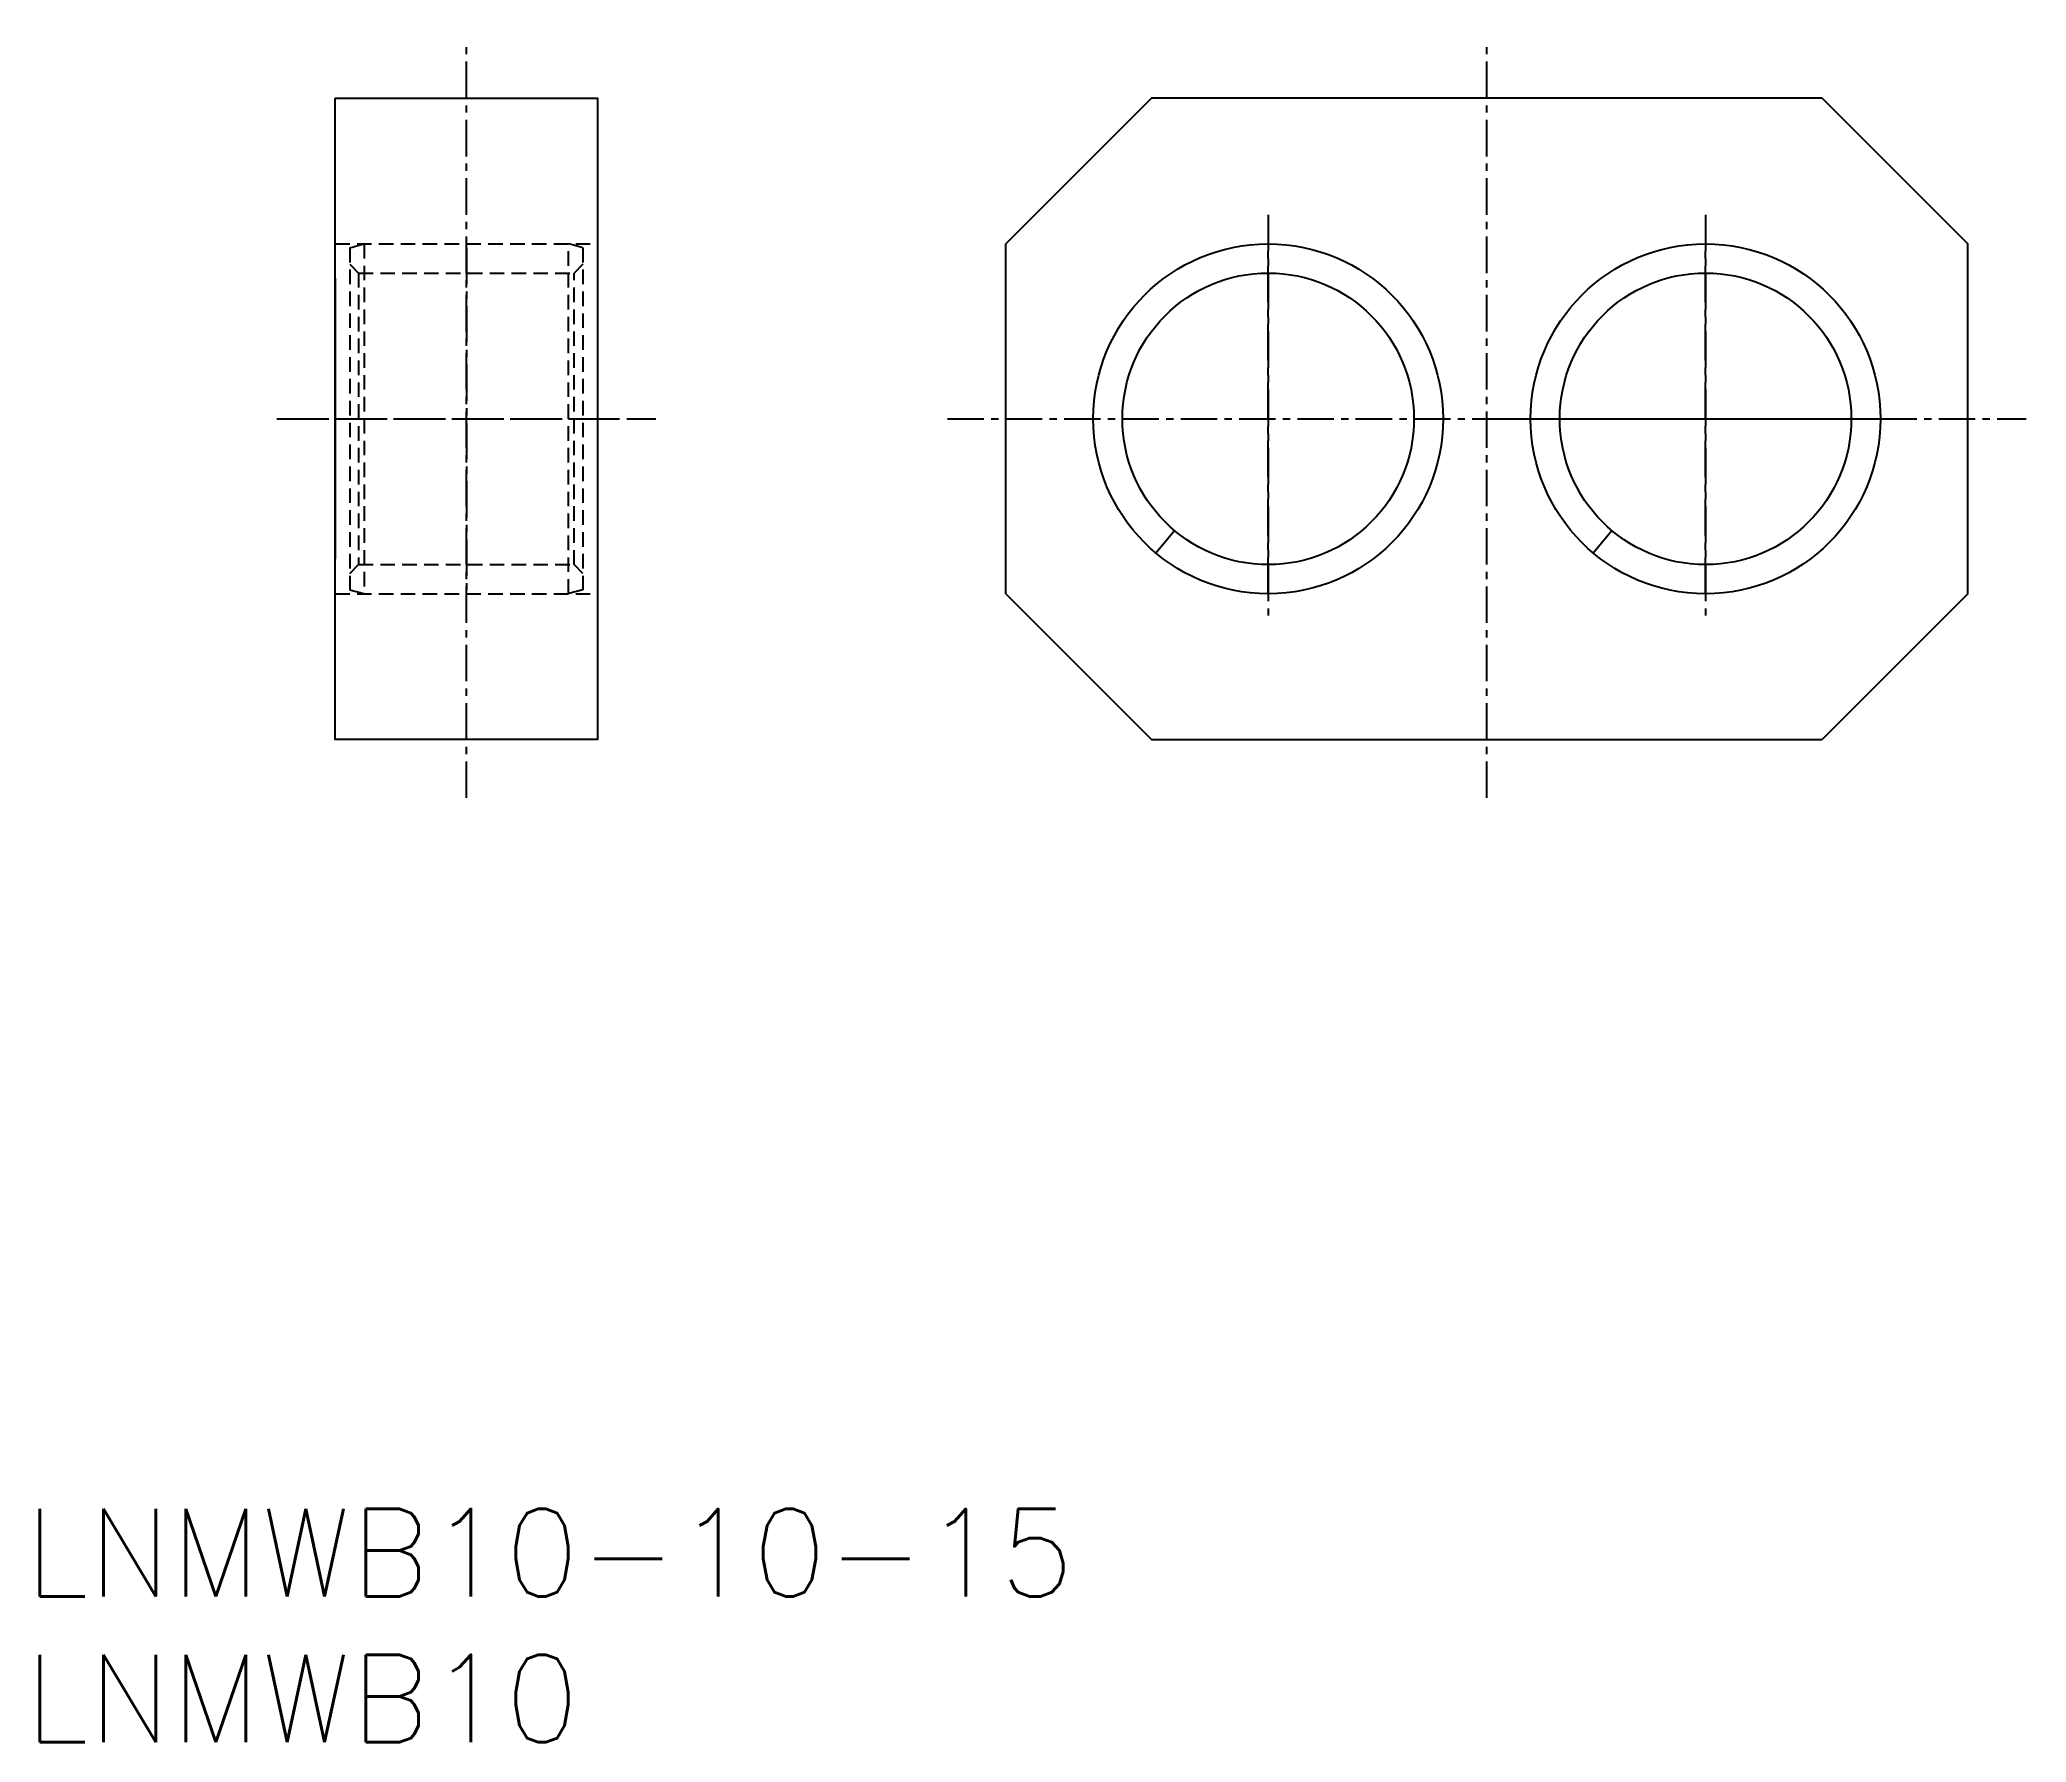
# Model space of a CAD drawing. Extents: x 99.8 to 167.9, y 57.2 to 115.5.
import ezdxf
from ezdxf.enums import TextEntityAlignment as Align

# ---------------------------------------------------------------- set-up
doc = ezdxf.new("R2010")
doc.units = 0
doc.header["$MEASUREMENT"] = 0
doc.linetypes.add('CENTER', pattern=[2, 1.25, -0.25, 0.25, -0.25])
doc.linetypes.add('DASHED', pattern=[0.75, 0.5, -0.25])
doc.layers.get('0').update_dxf_attribs({"linetype": 'CONTINUOUS'})
doc.layers.add('CENTER', color=1, linetype='CENTER')
doc.styles.get("Standard").update_dxf_attribs({"font": 'txt.shx', "bigfont": 'extfont.shx'})

msp = doc.modelspace()

# ---------------------------------------------------------------- linework, layer by layer
at = {"color": 7, "linetype": 'Continuous'}
for p, q in [((137.906, 113.54), (132.906, 108.54)), ((160.906, 113.54), (137.906, 113.54)), ((160.906, 113.54), (165.906, 108.54)), ((132.906, 96.54), (132.906, 108.54)), ((165.906, 96.54), (165.906, 108.54)), ((109.906, 107.358), (109.906, 97.722)), ((118.906, 107.358), (118.906, 97.722)), ((114.406, 98.54), (114.406, 98.54)), ((138.049, 97.943), (138.692, 98.709)), ((153.049, 97.943), (153.692, 98.709)), ((132.906, 96.54), (137.906, 91.54)), ((165.906, 96.54), (160.906, 91.54)), ((137.906, 91.54), (160.906, 91.54))]:
    msp.add_line(p, q, dxfattribs=at)
at = {"linetype": 'DASHED'}
for p, q in [((109.906, 108.54), (118.906, 108.54)), ((110.406, 108.406), (110.906, 108.54)), ((110.406, 108.406), (110.406, 96.674)), ((110.906, 108.54), (110.906, 96.54)), ((117.906, 96.54), (117.906, 108.54)), ((118.406, 108.406), (117.906, 108.54)), ((118.406, 108.406), (118.406, 96.674)), ((110.406, 107.84), (110.706, 107.54)), ((118.406, 107.84), (118.106, 107.54)), ((110.706, 107.54), (110.706, 97.54)), ((110.706, 107.54), (118.106, 107.54)), ((118.106, 97.54), (118.106, 107.54)), ((110.406, 97.24), (110.706, 97.54)), ((110.706, 97.54), (118.106, 97.54)), ((118.406, 97.24), (118.106, 97.54)), ((109.906, 96.54), (118.906, 96.54)), ((110.406, 96.674), (110.906, 96.54)), ((118.406, 96.674), (117.906, 96.54))]:
    msp.add_line(p, q, dxfattribs=at)
at = {"color": 3, "linetype": 'DASHED'}
for p, q in [((114.056, 97.54), (114.056, 97.54)), ((115.406, 97.54), (115.406, 97.54))]:
    msp.add_line(p, q, dxfattribs=at)
at = {"color": 7, "linetype": 'Continuous'}
msp.add_lwpolyline([(109.906, 113.54), (118.906, 113.54), (118.906, 91.54), (109.906, 91.54)], close=True, dxfattribs=at)
for centre, radius in [((141.906, 102.54), 6), ((156.906, 102.54), 6), ((141.906, 102.54), 5), ((156.906, 102.54), 5)]:
    msp.add_circle(centre, radius, dxfattribs=at)
at = {"layer": 'CENTER', "color": 1, "linetype": 'CENTER'}
for p, q in [((114.406, 89.54), (114.406, 115.54)), ((149.406, 89.54), (149.406, 115.54)), ((141.906, 109.54), (141.906, 95.54)), ((156.906, 109.54), (156.906, 95.54)), ((114.406, 108.406), (114.406, 96.674)), ((141.906, 96.54), (141.906, 108.54)), ((156.906, 96.54), (156.906, 108.54)), ((107.906, 102.54), (120.906, 102.54)), ((108.444, 102.54), (119.406, 102.54)), ((130.906, 102.54), (167.906, 102.54)), ((134.906, 102.54), (148.906, 102.54)), ((149.906, 102.54), (163.906, 102.54))]:
    msp.add_line(p, q, dxfattribs=at)

# ---------------------------------------------------------------- texts
at = {"color": 7, "linetype": 'Continuous'}
for s, p in [('LNMWB10-10-15', (99.26, 63.657)), ('LNMWB10', (99.26, 58.657))]:
    msp.add_text(s, height=3, dxfattribs=at).set_placement(p, align=Align.MIDDLE_LEFT)

doc.saveas('drawing.dxf')
